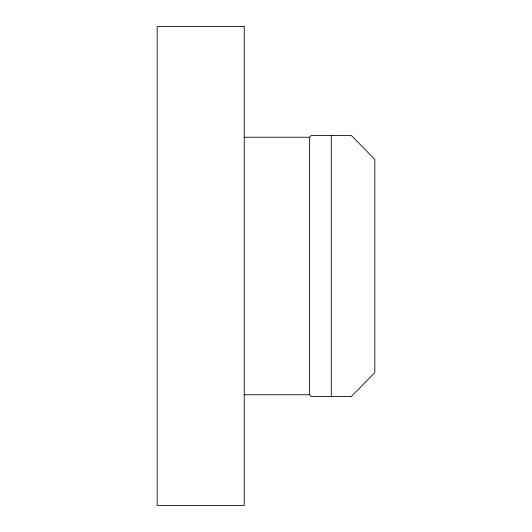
<?xml version="1.0" encoding="UTF-8"?>
<svg xmlns="http://www.w3.org/2000/svg" width="532" height="532" viewBox="0 0 532 532"><rect width="100%" height="100%" fill="white"/><g stroke="black" fill="none" stroke-linecap="round" stroke-linejoin="round"><path stroke-width="0.8" d="M309.524 137.243L311.326 135.421L351.253 135.421L374.821 159.381L374.821 372.619L351.253 396.579L311.326 396.579L309.524 394.757L309.524 137.243L244.235 137.243M244.235 394.757L309.524 394.757M331.29 135.421L331.29 396.579M244.235 26.6L157.179 26.6L157.179 505.4L244.235 505.4L244.235 26.6"/></g></svg>
